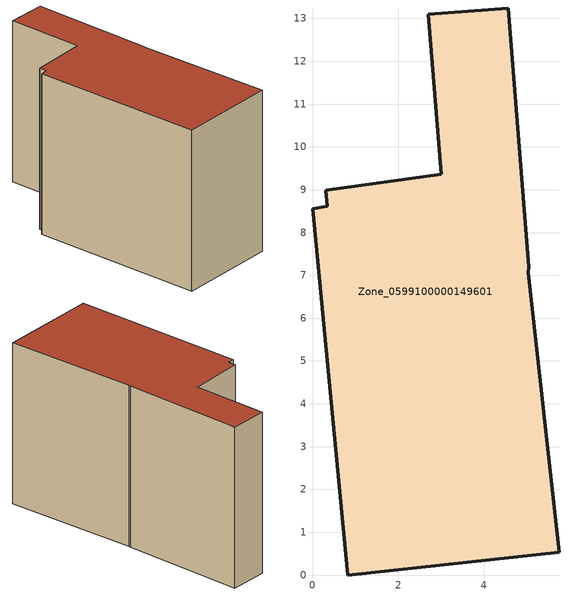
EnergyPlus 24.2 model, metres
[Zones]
Zone_0599100000149601
 floor ground (C_G): 0.82,0 0,8.55 0.34,8.61 0.3,8.99 3,9.36 2.7,13.09 4.57,13.24 5.05,7.2 5.03,7.06 5.76,0.53 z0
 wall outside (C_F): 5.05,7.2 4.57,13.24 2.7,13.09 3,9.36 0.3,8.99 0.34,8.61 0,8.55 0.82,0 5.76,0.53 5.03,7.06 5.05,7.2 z0:7.99
 roof outside (C_R): 0,8.55 0.82,0 5.76,0.53 5.03,7.06 5.05,7.2 4.57,13.24 2.7,13.09 3,9.36 0.3,8.99 0.34,8.61 z7.99
[BUILDING]
Pand.0599100000149601: North Axis=0; Terrain=City; Loads Convergence Tolerance Value=0.04; Temperature Convergence Tolerance Value=0.4; Solar Distribution=FullExterior; Maximum Number of Warmup Days=25; Minimum Number of Warmup Days=1
[Site:Location]
Rotterdam.The.Hague.AP_ZH_NLD Design_Conditions: Latitude=51.96; Longitude=4.45; Time Zone=1; Elevation=-4.5
[SITE:GROUNDTEMPERATURE:BUILDINGSURFACE]
18, 18, 18, 18, 18, 18, 18, 18, 18, 18, 18, 18
[MATERIAL] Thermal Absorptance=0.9; Solar Absorptance=0.7; Visible Absorptance=0.7
Name | Roughness | Thickness | Conductivity | Density | Specific Heat
G.TC.1946 | MediumSmooth | 0.15 | 1 | 540 | 1210
F.TC.1946 | Rough | 0.3 | 0.857143 | 1920 | 840
R.TC.1946 | MediumRough | 0.2 | 0.909091 | 1500 | 1000
[CONSTRUCTION]
C_G: G.TC.1946
C_F: F.TC.1946
C_R: R.TC.1946
[ZONE]
Zone_0599100000149601: Type=1; Multiplier=1; Ceiling Height=Autocalculate; Volume=Autocalculate; Floor Area=autocalculate; Part of Total Floor Area=Yes
[ZONEINFILTRATION:DESIGNFLOWRATE]
Infil_Zone_0599100000149601: Zone or ZoneList or Space or SpaceList=Zone_0599100000149601; Schedule=AlwaysOn; Design Flow Rate Calculation Method=Flow/Area; Flow Rate per Floor Area=0.003; Constant Term Coefficient=1; Temperature Term Coefficient=0; Velocity Term Coefficient=0; Velocity Squared Term Coefficient=0
[HVACTEMPLATE:ZONE:IDEALLOADSAIRSYSTEM]
Zone_0599100000149601: Maximum Heating Supply Air Temperature=50; Minimum Cooling Supply Air Temperature=13; Maximum Heating Supply Air Humidity Ratio=0.0156; Minimum Cooling Supply Air Humidity Ratio=0.0077; Heating Limit=NoLimit; Cooling Limit=NoLimit; Dehumidification Control Type=ConstantSensibleHeatRatio; Cooling Sensible Heat Ratio=0.7; Dehumidification Setpoint=60; Humidification Control Type=None; Humidification Setpoint=30; Outdoor Air Method=None; Outdoor Air Flow Rate per Person=0.00944; Outdoor Air Flow Rate per Zone Floor Area=0; Outdoor Air Flow Rate per Zone=0; Demand Controlled Ventilation Type=None; Outdoor Air Economizer Type=NoEconomizer; Heat Recovery Type=None; Sensible Heat Recovery Effectiveness=0.7; Latent Heat Recovery Effectiveness=0.65
[ZONECONTROL:THERMOSTAT]
ThermostatControl_Zone_0599100000149601: Zone or ZoneList=Zone_0599100000149601; Control Type Schedule=DualSetpointControlType; Control 1=Thermostat_Zone_0599100000149601; Temperature Difference Between Cutout And Setpoint=0
[THERMOSTATSETPOINT:DUALSETPOINT]
Thermostat_Zone_0599100000149601: Heating Setpoint Temperature Schedule=HeatingSetpoint_Zone_0599100000149601; Cooling Setpoint Temperature Schedule=CoolingSetpoint_Zone_0599100000149601
[SCHEDULE:COMPACT]
HeatingSetpoint_Zone_0599100000149601: Through: 12/31, For: AllDays, Until: 24:00, 21
CoolingSetpoint_Zone_0599100000149601: Through: 12/31, For: AllDays, Until: 24:00, 24
DualSetpointControlType: Through: 12/31, For: AllDays, Until: 24:00, 4
AlwaysOn: Through: 12/31, For: AllDays, Until: 24:00, 1
